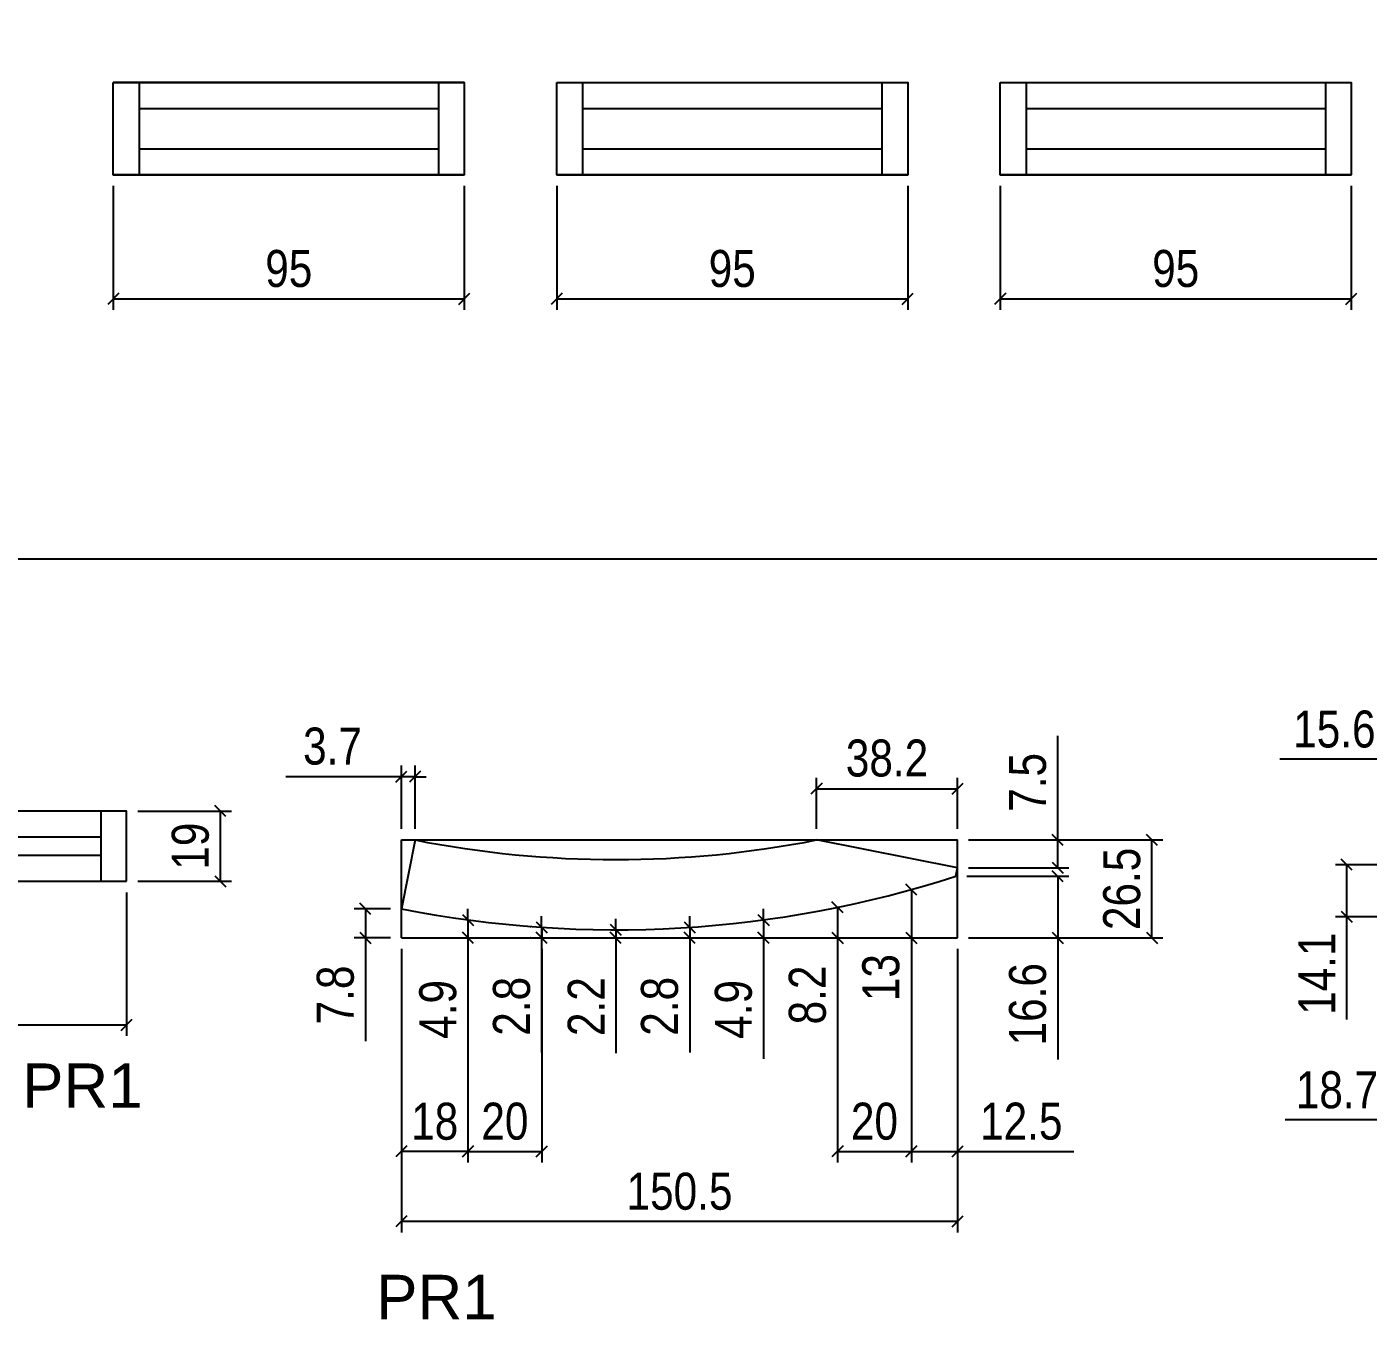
# Model space of a CAD drawing. Extents: x 2815 to 9069, y 548 to 5044.
# Drawn here: x 6270.2 to 6633.2, y 2153.6 to 2503.3 of the extents above; entities that cross this region are included whole.
import ezdxf

# ---------------------------------------------------------------- set-up
doc = ezdxf.new("R2010")
doc.units = 0
doc.layers.add('00-FELIPE', color=2, linetype='Continuous', plot=False)
for name, color, linetype in [('5', 5, 'Continuous'), ('Cotas', 1, 'Continuous'), ('Painéis', 200, 'Continuous'), ('SARR_2.2x7', 40, 'Continuous')]:
    doc.layers.add(name, color=color, linetype=linetype)
doc.layers.add('Escoras', color=2, linetype='Continuous', lineweight=25)
doc.layers.add('Romaneio', color=3, linetype='Continuous', lineweight=13)
doc.styles.add('COTA TECNICA-50', font='techl___.ttf', dxfattribs={"height": 10})
doc.styles.get("Standard").update_dxf_attribs({"font": 'arial.ttf'})
doc.dimstyles.new('COTA PAINEL-50', dxfattribs={"dimtxt": 10, "dimasz": 3, "dimexe": 3, "dimexo": 3, "dimgap": 3, "dimtad": 1, "dimdec": 1, "dimzin": 12, "dimdsep": 46, "dimtxsty": 'COTA TECNICA-50', "dimblk1": 'OBLIQUE', "dimblk2": 'OBLIQUE', "dimsah": 1, "dimcen": 0.9, "dimclrd": 4, "dimclre": 4, "dimclrt": 240, "dimadec": 1, "dimazin": 3, "dimtfac": 1, "dimtdec": 1, "dimtmove": 0, "dimatfit": 3, "dimfxl": 1, "dimtolj": 1, "dimtzin": 12, "dimarcsym": 0})

# ---------------------------------------------------------------- blocks, each defined once
blk = doc.blocks.new('_Oblique')
at = {"color": 0, "linetype": 'ByBlock', "lineweight": -2}
blk.add_line((-0.5, -0.5), (0.5, 0.5), dxfattribs=at)
blk = doc.blocks.new('*D341')
at = {"layer": 'Defpoints', "color": 0, "linetype": 'ByBlock', "transparency": 16777216}
for p in [(5635.43, 2496.46), (6338.63, 2164.87)]:
    blk.add_point(p, dxfattribs=at)
at = {"layer": 'Romaneio', "color": 4, "linetype": 'ByBlock', "lineweight": -2, "transparency": 16777216}
blk.add_line((5705.75, 2463.29), (5635.43, 2496.46), dxfattribs=at)
at = {"layer": 'Romaneio', "color": 4, "linetype": 'ByBlock', "lineweight": -2, "transparency": 16777216, "xscale": 3, "yscale": 3, "zscale": 3, "rotation": 154.754283765593}
blk.add_blockref('_Oblique', (5635.43, 2496.46), dxfattribs=at)
at = {"layer": 'Romaneio', "color": 240, "linetype": 'ByBlock', "transparency": 16777216, "insert": (5686.61, 2481.29), "char_height": 10, "attachment_point": 5, "rotation": 334.7543, "style": 'COTA TECNICA-50'}
blk.add_mtext('\\A1;R777.5', dxfattribs=at)
blk = doc.blocks.new('*D293')
at = {"layer": 'Cotas', "color": 4, "linetype": 'ByBlock', "lineweight": -2, "transparency": 16777216}
for p, q in [((6293.58, 2460.28), (6293.58, 2426.74)), ((6388.58, 2460.28), (6388.58, 2426.74)), ((6293.58, 2429.74), (6388.58, 2429.74))]:
    blk.add_line(p, q, dxfattribs=at)
at = {"layer": 'Defpoints', "color": 0, "linetype": 'ByBlock', "transparency": 16777216}
for p in [(6293.58, 2463.28), (6388.58, 2463.28), (6388.58, 2429.74)]:
    blk.add_point(p, dxfattribs=at)
at = {"layer": 'Cotas', "color": 4, "linetype": 'ByBlock', "lineweight": -2, "transparency": 16777216, "xscale": 3, "yscale": 3, "zscale": 3, "rotation": 180}
blk.add_blockref('_Oblique', (6293.58, 2429.74), dxfattribs=at)
at = {"layer": 'Cotas', "color": 4, "linetype": 'ByBlock', "lineweight": -2, "transparency": 16777216, "xscale": 3, "yscale": 3, "zscale": 3}
blk.add_blockref('_Oblique', (6388.58, 2429.74), dxfattribs=at)
at = {"layer": 'Cotas', "color": 240, "linetype": 'ByBlock', "transparency": 16777216, "insert": (6341.08, 2437.88), "char_height": 10, "attachment_point": 5, "style": 'COTA TECNICA-50'}
blk.add_mtext('\\A1;95', dxfattribs=at)
blk = doc.blocks.new('*D294')
at = {"layer": 'Cotas', "color": 4, "linetype": 'ByBlock', "lineweight": -2, "transparency": 16777216}
for p, q in [((6413.58, 2460.28), (6413.58, 2426.74)), ((6508.58, 2460.28), (6508.58, 2426.74)), ((6413.58, 2429.74), (6508.58, 2429.74))]:
    blk.add_line(p, q, dxfattribs=at)
at = {"layer": 'Defpoints', "color": 0, "linetype": 'ByBlock', "transparency": 16777216}
for p in [(6413.58, 2463.28), (6508.58, 2463.28), (6508.58, 2429.74)]:
    blk.add_point(p, dxfattribs=at)
at = {"layer": 'Cotas', "color": 4, "linetype": 'ByBlock', "lineweight": -2, "transparency": 16777216, "xscale": 3, "yscale": 3, "zscale": 3, "rotation": 180}
blk.add_blockref('_Oblique', (6413.58, 2429.74), dxfattribs=at)
at = {"layer": 'Cotas', "color": 4, "linetype": 'ByBlock', "lineweight": -2, "transparency": 16777216, "xscale": 3, "yscale": 3, "zscale": 3}
blk.add_blockref('_Oblique', (6508.58, 2429.74), dxfattribs=at)
at = {"layer": 'Cotas', "color": 240, "linetype": 'ByBlock', "transparency": 16777216, "insert": (6461.08, 2437.88), "char_height": 10, "attachment_point": 5, "style": 'COTA TECNICA-50'}
blk.add_mtext('\\A1;95', dxfattribs=at)
blk = doc.blocks.new('*D295')
at = {"layer": 'Cotas', "color": 4, "linetype": 'ByBlock', "lineweight": -2, "transparency": 16777216}
for p, q in [((6533.58, 2460.28), (6533.58, 2426.74)), ((6628.58, 2460.28), (6628.58, 2426.74)), ((6533.58, 2429.74), (6628.58, 2429.74))]:
    blk.add_line(p, q, dxfattribs=at)
at = {"layer": 'Defpoints', "color": 0, "linetype": 'ByBlock', "transparency": 16777216}
for p in [(6533.58, 2463.28), (6628.58, 2463.28), (6628.58, 2429.74)]:
    blk.add_point(p, dxfattribs=at)
at = {"layer": 'Cotas', "color": 4, "linetype": 'ByBlock', "lineweight": -2, "transparency": 16777216, "xscale": 3, "yscale": 3, "zscale": 3, "rotation": 180}
blk.add_blockref('_Oblique', (6533.58, 2429.74), dxfattribs=at)
at = {"layer": 'Cotas', "color": 4, "linetype": 'ByBlock', "lineweight": -2, "transparency": 16777216, "xscale": 3, "yscale": 3, "zscale": 3}
blk.add_blockref('_Oblique', (6628.58, 2429.74), dxfattribs=at)
at = {"layer": 'Cotas', "color": 240, "linetype": 'ByBlock', "transparency": 16777216, "insert": (6581.08, 2437.88), "char_height": 10, "attachment_point": 5, "style": 'COTA TECNICA-50'}
blk.add_mtext('\\A1;95', dxfattribs=at)
blk = doc.blocks.new('*D448')
at = {"layer": 'Defpoints', "color": 0, "linetype": 'ByBlock', "transparency": 16777216}
for p in [(6097.2, 2272.13), (6297.2, 2272.13), (6297.2, 2233.29)]:
    blk.add_point(p, dxfattribs=at)
at = {"layer": 'Romaneio', "color": 4, "linetype": 'ByBlock', "lineweight": -2, "transparency": 16777216}
for p, q in [((6097.2, 2269.13), (6097.2, 2230.29)), ((6297.2, 2269.13), (6297.2, 2230.29)), ((6097.2, 2233.29), (6297.2, 2233.29))]:
    blk.add_line(p, q, dxfattribs=at)
at = {"layer": 'Romaneio', "color": 4, "linetype": 'ByBlock', "lineweight": -2, "transparency": 16777216, "xscale": 3, "yscale": 3, "zscale": 3, "rotation": 180}
blk.add_blockref('_Oblique', (6097.2, 2233.29), dxfattribs=at)
at = {"layer": 'Romaneio', "color": 4, "linetype": 'ByBlock', "lineweight": -2, "transparency": 16777216, "xscale": 3, "yscale": 3, "zscale": 3}
blk.add_blockref('_Oblique', (6297.2, 2233.29), dxfattribs=at)
at = {"layer": 'Romaneio', "color": 240, "linetype": 'ByBlock', "transparency": 16777216, "insert": (6197.2, 2241.39), "char_height": 10, "attachment_point": 5, "style": 'COTA TECNICA-50'}
blk.add_mtext('\\A1;200', dxfattribs=at)
blk = doc.blocks.new('*D449')
at = {"layer": 'Defpoints', "color": 0, "linetype": 'ByBlock', "transparency": 16777216}
for p in [(6297.2, 2291.13), (6322.57, 2291.13), (6297.2, 2272.13)]:
    blk.add_point(p, dxfattribs=at)
at = {"layer": 'Romaneio', "color": 4, "linetype": 'ByBlock', "lineweight": -2, "transparency": 16777216}
for p, q in [((6300.2, 2291.13), (6325.57, 2291.13)), ((6322.57, 2272.13), (6322.57, 2291.13)), ((6300.2, 2272.13), (6325.57, 2272.13))]:
    blk.add_line(p, q, dxfattribs=at)
at = {"layer": 'Romaneio', "color": 4, "linetype": 'ByBlock', "lineweight": -2, "transparency": 16777216, "xscale": 3, "yscale": 3, "zscale": 3}
for p, rotation in [((6322.57, 2291.13), 90), ((6322.57, 2272.13), 270)]:
    blk.add_blockref('_Oblique', p, dxfattribs=dict(at, rotation=rotation))
at = {"layer": 'Romaneio', "color": 240, "linetype": 'ByBlock', "transparency": 16777216, "insert": (6314.48, 2281.63), "char_height": 10, "attachment_point": 5, "rotation": 90, "style": 'COTA TECNICA-50'}
blk.add_mtext('\\A1;19', dxfattribs=at)
blk = doc.blocks.new('*D454')
at = {"layer": '00-FELIPE', "color": 4, "linetype": 'ByBlock', "lineweight": -2, "transparency": 16777216}
for p, q in [((6371.56, 2253.82), (6371.56, 2177.08)), ((6522.05, 2253.82), (6522.05, 2177.08)), ((6522.05, 2180.08), (6371.56, 2180.08))]:
    blk.add_line(p, q, dxfattribs=at)
at = {"layer": 'Defpoints', "color": 0, "linetype": 'ByBlock', "transparency": 16777216}
for p in [(6371.56, 2256.82), (6522.05, 2256.82), (6371.56, 2180.08)]:
    blk.add_point(p, dxfattribs=at)
at = {"layer": '00-FELIPE', "color": 4, "linetype": 'ByBlock', "lineweight": -2, "transparency": 16777216, "xscale": 3, "yscale": 3, "zscale": 3, "rotation": 180}
blk.add_blockref('_Oblique', (6371.56, 2180.08), dxfattribs=at)
at = {"layer": '00-FELIPE', "color": 4, "linetype": 'ByBlock', "lineweight": -2, "transparency": 16777216, "xscale": 3, "yscale": 3, "zscale": 3}
blk.add_blockref('_Oblique', (6522.05, 2180.08), dxfattribs=at)
at = {"layer": '00-FELIPE', "color": 240, "linetype": 'ByBlock', "transparency": 16777216, "insert": (6446.81, 2188.19), "char_height": 10, "attachment_point": 5, "style": 'COTA TECNICA-50'}
blk.add_mtext('\\A1;150.5', dxfattribs=at)
blk = doc.blocks.new('*D455')
at = {"layer": 'Defpoints', "color": 0, "linetype": 'ByBlock', "transparency": 16777216}
for p in [(6522.05, 2283.3), (6574.64, 2283.3), (6522.05, 2256.82)]:
    blk.add_point(p, dxfattribs=at)
at = {"layer": 'Painéis', "color": 4, "linetype": 'ByBlock', "lineweight": -2, "transparency": 16777216}
for p, q in [((6525.05, 2283.3), (6577.64, 2283.3)), ((6574.64, 2256.82), (6574.64, 2283.3)), ((6525.05, 2256.82), (6577.64, 2256.82))]:
    blk.add_line(p, q, dxfattribs=at)
at = {"layer": 'Painéis', "color": 4, "linetype": 'ByBlock', "lineweight": -2, "transparency": 16777216, "xscale": 3, "yscale": 3, "zscale": 3}
for p, rotation in [((6574.64, 2283.3), 90), ((6574.64, 2256.82), 270)]:
    blk.add_blockref('_Oblique', p, dxfattribs=dict(at, rotation=rotation))
at = {"layer": 'Painéis', "color": 240, "linetype": 'ByBlock', "transparency": 16777216, "insert": (6566.53, 2270.06), "char_height": 10, "attachment_point": 5, "rotation": 90, "style": 'COTA TECNICA-50'}
blk.add_mtext('\\A1;26.5', dxfattribs=at)
blk = doc.blocks.new('*D313')
at = {"layer": 'Defpoints', "color": 0, "linetype": 'ByBlock', "transparency": 16777216}
for p in [(6641.74, 2276.59), (6627.33, 2262.54), (6641.74, 2262.54)]:
    blk.add_point(p, dxfattribs=at)
at = {"layer": 'Painéis', "color": 4, "linetype": 'ByBlock', "lineweight": -2, "transparency": 16777216}
for p, q in [((6638.74, 2276.59), (6624.33, 2276.59)), ((6627.33, 2276.59), (6627.33, 2262.54)), ((6638.74, 2262.54), (6624.33, 2262.54)), ((6627.33, 2262.54), (6627.33, 2234.72))]:
    blk.add_line(p, q, dxfattribs=at)
at = {"layer": 'Painéis', "color": 4, "linetype": 'ByBlock', "lineweight": -2, "transparency": 16777216, "xscale": 3, "yscale": 3, "zscale": 3}
for p, rotation in [((6627.33, 2276.59), 90), ((6627.33, 2262.54), 270)]:
    blk.add_blockref('_Oblique', p, dxfattribs=dict(at, rotation=rotation))
at = {"layer": 'Painéis', "color": 240, "linetype": 'ByBlock', "transparency": 16777216, "insert": (6619.26, 2247.13), "char_height": 10, "attachment_point": 5, "rotation": 90, "style": 'COTA TECNICA-50'}
blk.add_mtext('\\A1;14.1', dxfattribs=at)
blk = doc.blocks.new('*D315')
at = {"layer": 'Defpoints', "color": 0, "linetype": 'ByBlock', "transparency": 16777216}
for p in [(6641.74, 2305.15), (6641.74, 2292.02), (6657.36, 2292.02)]:
    blk.add_point(p, dxfattribs=at)
at = {"layer": 'Painéis', "color": 4, "linetype": 'ByBlock', "lineweight": -2, "transparency": 16777216}
for p, q in [((6641.74, 2305.15), (6609.3, 2305.15)), ((6641.74, 2295.02), (6641.74, 2308.15)), ((6657.36, 2305.15), (6641.74, 2305.15)), ((6657.36, 2295.02), (6657.36, 2308.15))]:
    blk.add_line(p, q, dxfattribs=at)
at = {"layer": 'Painéis', "color": 4, "linetype": 'ByBlock', "lineweight": -2, "transparency": 16777216, "xscale": 3, "yscale": 3, "zscale": 3, "rotation": 180}
blk.add_blockref('_Oblique', (6641.74, 2305.15), dxfattribs=at)
at = {"layer": 'Painéis', "color": 4, "linetype": 'ByBlock', "lineweight": -2, "transparency": 16777216, "xscale": 3, "yscale": 3, "zscale": 3}
blk.add_blockref('_Oblique', (6657.36, 2305.15), dxfattribs=at)
at = {"layer": 'Painéis', "color": 240, "linetype": 'ByBlock', "transparency": 16777216, "insert": (6624.02, 2313.26), "char_height": 10, "attachment_point": 5, "style": 'COTA TECNICA-50'}
blk.add_mtext('\\A1;15.6', dxfattribs=at)
blk = doc.blocks.new('*D317')
at = {"layer": 'Defpoints', "color": 0, "linetype": 'ByBlock', "transparency": 16777216}
for p in [(6641.74, 2262.54), (6660.42, 2262.54), (6641.74, 2207.55)]:
    blk.add_point(p, dxfattribs=at)
at = {"layer": 'Painéis', "color": 4, "linetype": 'ByBlock', "lineweight": -2, "transparency": 16777216}
for p, q in [((6641.74, 2259.54), (6641.74, 2204.55)), ((6660.42, 2259.54), (6660.42, 2204.55)), ((6641.74, 2207.55), (6610.71, 2207.55)), ((6660.42, 2207.55), (6641.74, 2207.55))]:
    blk.add_line(p, q, dxfattribs=at)
at = {"layer": 'Painéis', "color": 4, "linetype": 'ByBlock', "lineweight": -2, "transparency": 16777216, "xscale": 3, "yscale": 3, "zscale": 3, "rotation": 180}
blk.add_blockref('_Oblique', (6641.74, 2207.55), dxfattribs=at)
at = {"layer": 'Painéis', "color": 4, "linetype": 'ByBlock', "lineweight": -2, "transparency": 16777216, "xscale": 3, "yscale": 3, "zscale": 3}
blk.add_blockref('_Oblique', (6660.42, 2207.55), dxfattribs=at)
at = {"layer": 'Painéis', "color": 240, "linetype": 'ByBlock', "transparency": 16777216, "insert": (6624.72, 2215.64), "char_height": 10, "attachment_point": 5, "style": 'COTA TECNICA-50'}
blk.add_mtext('\\A1;18.7', dxfattribs=at)
blk = doc.blocks.new('*D331')
at = {"layer": 'Defpoints', "color": 0, "linetype": 'ByBlock', "transparency": 16777216}
for p in [(6371.56, 2264.66), (6361.81, 2256.82), (6371.56, 2256.82)]:
    blk.add_point(p, dxfattribs=at)
at = {"layer": 'Painéis', "color": 4, "linetype": 'ByBlock', "lineweight": -2, "transparency": 16777216}
for p, q in [((6368.56, 2264.66), (6358.81, 2264.66)), ((6361.81, 2264.66), (6361.81, 2256.82)), ((6368.56, 2256.82), (6358.81, 2256.82)), ((6361.81, 2256.82), (6361.81, 2228.89))]:
    blk.add_line(p, q, dxfattribs=at)
at = {"layer": 'Painéis', "color": 4, "linetype": 'ByBlock', "lineweight": -2, "transparency": 16777216, "xscale": 3, "yscale": 3, "zscale": 3}
for p, rotation in [((6361.81, 2264.66), 90), ((6361.81, 2256.82), 270)]:
    blk.add_blockref('_Oblique', p, dxfattribs=dict(at, rotation=rotation))
at = {"layer": 'Painéis', "color": 240, "linetype": 'ByBlock', "transparency": 16777216, "insert": (6353.72, 2241.36), "char_height": 10, "attachment_point": 5, "rotation": 90, "style": 'COTA TECNICA-50'}
blk.add_mtext('\\A1;7.8', dxfattribs=at)
blk = doc.blocks.new('*D106')
at = {"layer": 'Defpoints', "color": 0, "linetype": 'ByBlock', "transparency": 16777216}
for p in [(6521.6, 2273.47), (6522.05, 2256.82), (6549.15, 2256.82)]:
    blk.add_point(p, dxfattribs=at)
at = {"layer": 'Painéis', "color": 4, "linetype": 'ByBlock', "lineweight": -2, "transparency": 16777216}
for p, q in [((6524.6, 2273.47), (6552.15, 2273.47)), ((6549.15, 2273.47), (6549.15, 2256.82)), ((6525.05, 2256.82), (6552.15, 2256.82)), ((6549.15, 2256.82), (6549.15, 2223.87))]:
    blk.add_line(p, q, dxfattribs=at)
at = {"layer": 'Painéis', "color": 4, "linetype": 'ByBlock', "lineweight": -2, "transparency": 16777216, "xscale": 3, "yscale": 3, "zscale": 3}
for p, rotation in [((6549.15, 2273.47), 90), ((6549.15, 2256.82), 270)]:
    blk.add_blockref('_Oblique', p, dxfattribs=dict(at, rotation=rotation))
at = {"layer": 'Painéis', "color": 240, "linetype": 'ByBlock', "transparency": 16777216, "insert": (6541.05, 2238.85), "char_height": 10, "attachment_point": 5, "rotation": 90, "style": 'COTA TECNICA-50'}
blk.add_mtext('\\A1;16.6', dxfattribs=at)
blk = doc.blocks.new('*D332')
at = {"layer": 'Defpoints', "color": 0, "linetype": 'ByBlock', "transparency": 16777216}
for p in [(6371.56, 2300.43), (6371.56, 2283.3), (6375.24, 2283.3)]:
    blk.add_point(p, dxfattribs=at)
at = {"layer": 'Painéis', "color": 4, "linetype": 'ByBlock', "lineweight": -2, "transparency": 16777216}
for p, q in [((6371.56, 2286.3), (6371.56, 2303.43)), ((6375.24, 2286.3), (6375.24, 2303.43)), ((6371.56, 2300.43), (6340.27, 2300.43)), ((6375.24, 2300.43), (6371.56, 2300.43)), ((6375.24, 2300.43), (6378.24, 2300.43))]:
    blk.add_line(p, q, dxfattribs=at)
at = {"layer": 'Painéis', "color": 4, "linetype": 'ByBlock', "lineweight": -2, "transparency": 16777216, "xscale": 3, "yscale": 3, "zscale": 3}
blk.add_blockref('_Oblique', (6371.56, 2300.43), dxfattribs=at)
at = {"layer": 'Painéis', "color": 4, "linetype": 'ByBlock', "lineweight": -2, "transparency": 16777216, "xscale": 3, "yscale": 3, "zscale": 3, "rotation": 180}
blk.add_blockref('_Oblique', (6375.24, 2300.43), dxfattribs=at)
at = {"layer": 'Painéis', "color": 240, "linetype": 'ByBlock', "transparency": 16777216, "insert": (6352.91, 2308.65), "char_height": 10, "attachment_point": 5, "style": 'COTA TECNICA-50'}
blk.add_mtext('\\A1;3.7', dxfattribs=at)
blk = doc.blocks.new('*D333')
at = {"layer": 'Defpoints', "color": 0, "linetype": 'ByBlock', "transparency": 16777216}
for p in [(6522.05, 2297.16), (6483.87, 2283.3), (6522.05, 2283.3)]:
    blk.add_point(p, dxfattribs=at)
at = {"layer": 'Painéis', "color": 4, "linetype": 'ByBlock', "lineweight": -2, "transparency": 16777216}
for p, q in [((6483.87, 2286.3), (6483.87, 2300.16)), ((6522.05, 2286.3), (6522.05, 2300.16)), ((6483.87, 2297.16), (6522.05, 2297.16))]:
    blk.add_line(p, q, dxfattribs=at)
at = {"layer": 'Painéis', "color": 4, "linetype": 'ByBlock', "lineweight": -2, "transparency": 16777216, "xscale": 3, "yscale": 3, "zscale": 3, "rotation": 180}
blk.add_blockref('_Oblique', (6483.87, 2297.16), dxfattribs=at)
at = {"layer": 'Painéis', "color": 4, "linetype": 'ByBlock', "lineweight": -2, "transparency": 16777216, "xscale": 3, "yscale": 3, "zscale": 3}
blk.add_blockref('_Oblique', (6522.05, 2297.16), dxfattribs=at)
at = {"layer": 'Painéis', "color": 240, "linetype": 'ByBlock', "transparency": 16777216, "insert": (6502.96, 2305.41), "char_height": 10, "attachment_point": 5, "style": 'COTA TECNICA-50'}
blk.add_mtext('\\A1;38.2', dxfattribs=at)
blk = doc.blocks.new('*D334')
at = {"layer": 'Defpoints', "color": 0, "linetype": 'ByBlock', "transparency": 16777216}
for p in [(6522.05, 2283.3), (6549.15, 2283.3), (6522.05, 2275.78)]:
    blk.add_point(p, dxfattribs=at)
at = {"layer": 'Painéis', "color": 4, "linetype": 'ByBlock', "lineweight": -2, "transparency": 16777216}
for p, q in [((6549.15, 2283.3), (6549.15, 2311.45)), ((6525.05, 2283.3), (6552.15, 2283.3)), ((6549.15, 2275.78), (6549.15, 2283.3)), ((6525.05, 2275.78), (6552.15, 2275.78))]:
    blk.add_line(p, q, dxfattribs=at)
at = {"layer": 'Painéis', "color": 4, "linetype": 'ByBlock', "lineweight": -2, "transparency": 16777216, "xscale": 3, "yscale": 3, "zscale": 3}
for p, rotation in [((6549.15, 2283.3), 90), ((6549.15, 2275.78), 270)]:
    blk.add_blockref('_Oblique', p, dxfattribs=dict(at, rotation=rotation))
at = {"layer": 'Painéis', "color": 240, "linetype": 'ByBlock', "transparency": 16777216, "insert": (6541.04, 2298.87), "char_height": 10, "attachment_point": 5, "rotation": 90, "style": 'COTA TECNICA-50'}
blk.add_mtext('\\A1;7.5', dxfattribs=at)
blk = doc.blocks.new('*D335')
at = {"layer": 'Defpoints', "color": 0, "linetype": 'ByBlock', "transparency": 16777216}
for p in [(6371.56, 2256.82), (6389.56, 2256.82), (6371.56, 2199.04)]:
    blk.add_point(p, dxfattribs=at)
at = {"layer": 'Painéis', "color": 4, "linetype": 'ByBlock', "lineweight": -2, "transparency": 16777216}
for p, q in [((6371.56, 2253.82), (6371.56, 2196.04)), ((6389.56, 2253.82), (6389.56, 2196.04)), ((6389.56, 2199.04), (6371.56, 2199.04))]:
    blk.add_line(p, q, dxfattribs=at)
at = {"layer": 'Painéis', "color": 4, "linetype": 'ByBlock', "lineweight": -2, "transparency": 16777216, "xscale": 3, "yscale": 3, "zscale": 3, "rotation": 180}
blk.add_blockref('_Oblique', (6371.56, 2199.04), dxfattribs=at)
at = {"layer": 'Painéis', "color": 4, "linetype": 'ByBlock', "lineweight": -2, "transparency": 16777216, "xscale": 3, "yscale": 3, "zscale": 3}
blk.add_blockref('_Oblique', (6389.56, 2199.04), dxfattribs=at)
at = {"layer": 'Painéis', "color": 240, "linetype": 'ByBlock', "transparency": 16777216, "insert": (6380.56, 2207.13), "char_height": 10, "attachment_point": 5, "style": 'COTA TECNICA-50'}
blk.add_mtext('\\A1;18', dxfattribs=at)
blk = doc.blocks.new('*D336')
at = {"layer": 'Defpoints', "color": 0, "linetype": 'ByBlock', "transparency": 16777216}
for p in [(6389.56, 2256.82), (6409.56, 2256.82), (6409.56, 2199.04)]:
    blk.add_point(p, dxfattribs=at)
at = {"layer": 'Painéis', "color": 4, "linetype": 'ByBlock', "lineweight": -2, "transparency": 16777216}
for p, q in [((6389.56, 2253.82), (6389.56, 2196.04)), ((6409.56, 2253.82), (6409.56, 2196.04)), ((6389.56, 2199.04), (6409.56, 2199.04))]:
    blk.add_line(p, q, dxfattribs=at)
at = {"layer": 'Painéis', "color": 4, "linetype": 'ByBlock', "lineweight": -2, "transparency": 16777216, "xscale": 3, "yscale": 3, "zscale": 3, "rotation": 180}
blk.add_blockref('_Oblique', (6389.56, 2199.04), dxfattribs=at)
at = {"layer": 'Painéis', "color": 4, "linetype": 'ByBlock', "lineweight": -2, "transparency": 16777216, "xscale": 3, "yscale": 3, "zscale": 3}
blk.add_blockref('_Oblique', (6409.56, 2199.04), dxfattribs=at)
at = {"layer": 'Painéis', "color": 240, "linetype": 'ByBlock', "transparency": 16777216, "insert": (6399.56, 2207.14), "char_height": 10, "attachment_point": 5, "style": 'COTA TECNICA-50'}
blk.add_mtext('\\A1;20', dxfattribs=at)
blk = doc.blocks.new('*D259')
at = {"layer": 'Defpoints', "color": 0, "linetype": 'ByBlock', "transparency": 16777216}
for p in [(6509.56, 2256.82), (6522.05, 2256.82), (6522.05, 2199.04)]:
    blk.add_point(p, dxfattribs=at)
at = {"layer": 'Painéis', "color": 4, "linetype": 'ByBlock', "lineweight": -2, "transparency": 16777216}
for p, q in [((6509.56, 2253.82), (6509.56, 2196.04)), ((6522.05, 2253.82), (6522.05, 2196.04)), ((6509.56, 2199.04), (6522.05, 2199.04)), ((6522.05, 2199.04), (6553.54, 2199.04))]:
    blk.add_line(p, q, dxfattribs=at)
at = {"layer": 'Painéis', "color": 4, "linetype": 'ByBlock', "lineweight": -2, "transparency": 16777216, "xscale": 3, "yscale": 3, "zscale": 3, "rotation": 180}
blk.add_blockref('_Oblique', (6509.56, 2199.04), dxfattribs=at)
at = {"layer": 'Painéis', "color": 4, "linetype": 'ByBlock', "lineweight": -2, "transparency": 16777216, "xscale": 3, "yscale": 3, "zscale": 3}
blk.add_blockref('_Oblique', (6522.05, 2199.04), dxfattribs=at)
at = {"layer": 'Painéis', "color": 240, "linetype": 'ByBlock', "transparency": 16777216, "insert": (6539.29, 2207.15), "char_height": 10, "attachment_point": 5, "style": 'COTA TECNICA-50'}
blk.add_mtext('\\A1;12.5', dxfattribs=at)
blk = doc.blocks.new('*D260')
at = {"layer": 'Defpoints', "color": 0, "linetype": 'ByBlock', "transparency": 16777216}
for p in [(6489.56, 2256.82), (6509.56, 2256.82), (6509.56, 2199.04)]:
    blk.add_point(p, dxfattribs=at)
at = {"layer": 'Painéis', "color": 4, "linetype": 'ByBlock', "lineweight": -2, "transparency": 16777216}
for p, q in [((6489.56, 2253.82), (6489.56, 2196.04)), ((6509.56, 2253.82), (6509.56, 2196.04)), ((6489.56, 2199.04), (6509.56, 2199.04))]:
    blk.add_line(p, q, dxfattribs=at)
at = {"layer": 'Painéis', "color": 4, "linetype": 'ByBlock', "lineweight": -2, "transparency": 16777216, "xscale": 3, "yscale": 3, "zscale": 3, "rotation": 180}
blk.add_blockref('_Oblique', (6489.56, 2199.04), dxfattribs=at)
at = {"layer": 'Painéis', "color": 4, "linetype": 'ByBlock', "lineweight": -2, "transparency": 16777216, "xscale": 3, "yscale": 3, "zscale": 3}
blk.add_blockref('_Oblique', (6509.56, 2199.04), dxfattribs=at)
at = {"layer": 'Painéis', "color": 240, "linetype": 'ByBlock', "transparency": 16777216, "insert": (6499.56, 2207.14), "char_height": 10, "attachment_point": 5, "style": 'COTA TECNICA-50'}
blk.add_mtext('\\A1;20', dxfattribs=at)
blk = doc.blocks.new('*D261')
at = {"layer": 'Defpoints', "color": 0, "linetype": 'ByBlock', "transparency": 16777216}
for p in [(6389.56, 2261.68), (6389.56, 2256.82), (6389.56, 2256.82)]:
    blk.add_point(p, dxfattribs=at)
at = {"layer": 'Painéis', "color": 4, "linetype": 'ByBlock', "lineweight": -2, "transparency": 16777216}
for p, q in [((6389.56, 2261.68), (6389.56, 2264.68)), ((6389.56, 2261.68), (6389.56, 2256.82)), ((6392.56, 2261.68), (6392.56, 2261.68)), ((6389.56, 2256.82), (6389.56, 2224.08)), ((6392.56, 2256.82), (6392.56, 2256.82))]:
    blk.add_line(p, q, dxfattribs=at)
at = {"layer": 'Painéis', "color": 4, "linetype": 'ByBlock', "lineweight": -2, "transparency": 16777216, "xscale": 3, "yscale": 3, "zscale": 3}
for p, rotation in [((6389.56, 2261.68), 270), ((6389.56, 2256.82), 90)]:
    blk.add_blockref('_Oblique', p, dxfattribs=dict(at, rotation=rotation))
at = {"layer": 'Painéis', "color": 240, "linetype": 'ByBlock', "transparency": 16777216, "insert": (6381.45, 2237.45), "char_height": 10, "attachment_point": 5, "rotation": 90, "style": 'COTA TECNICA-50'}
blk.add_mtext('\\A1;4.9', dxfattribs=at)
blk = doc.blocks.new('*D262')
at = {"layer": 'Defpoints', "color": 0, "linetype": 'ByBlock', "transparency": 16777216}
for p in [(6409.56, 2259.67), (6409.5, 2256.82), (6409.56, 2256.82)]:
    blk.add_point(p, dxfattribs=at)
at = {"layer": 'Painéis', "color": 4, "linetype": 'ByBlock', "lineweight": -2, "transparency": 16777216}
for p, q in [((6409.5, 2259.67), (6409.5, 2262.67)), ((6406.56, 2259.67), (6406.5, 2259.67)), ((6409.5, 2259.67), (6409.5, 2256.82)), ((6406.56, 2256.82), (6406.5, 2256.82)), ((6409.5, 2256.82), (6409.5, 2225.76))]:
    blk.add_line(p, q, dxfattribs=at)
at = {"layer": 'Painéis', "color": 4, "linetype": 'ByBlock', "lineweight": -2, "transparency": 16777216, "xscale": 3, "yscale": 3, "zscale": 3}
for p, rotation in [((6409.5, 2259.67), 270), ((6409.5, 2256.82), 90)]:
    blk.add_blockref('_Oblique', p, dxfattribs=dict(at, rotation=rotation))
at = {"layer": 'Painéis', "color": 240, "linetype": 'ByBlock', "transparency": 16777216, "insert": (6401.41, 2238.29), "char_height": 10, "attachment_point": 5, "rotation": 90, "style": 'COTA TECNICA-50'}
blk.add_mtext('\\A1;2.8', dxfattribs=at)
blk = doc.blocks.new('*D263')
at = {"layer": 'Defpoints', "color": 0, "linetype": 'ByBlock', "transparency": 16777216}
for p in [(6429.56, 2259), (6429.56, 2256.82), (6429.56, 2256.82)]:
    blk.add_point(p, dxfattribs=at)
at = {"layer": 'Painéis', "color": 4, "linetype": 'ByBlock', "lineweight": -2, "transparency": 16777216}
for p, q in [((6429.56, 2259), (6429.56, 2262)), ((6429.56, 2259), (6429.56, 2256.82)), ((6432.56, 2259), (6432.56, 2259)), ((6429.56, 2256.82), (6429.56, 2225.6)), ((6432.56, 2256.82), (6432.56, 2256.82))]:
    blk.add_line(p, q, dxfattribs=at)
at = {"layer": 'Painéis', "color": 4, "linetype": 'ByBlock', "lineweight": -2, "transparency": 16777216, "xscale": 3, "yscale": 3, "zscale": 3}
for p, rotation in [((6429.56, 2259), 270), ((6429.56, 2256.82), 90)]:
    blk.add_blockref('_Oblique', p, dxfattribs=dict(at, rotation=rotation))
at = {"layer": 'Painéis', "color": 240, "linetype": 'ByBlock', "transparency": 16777216, "insert": (6421.56, 2238.21), "char_height": 10, "attachment_point": 5, "rotation": 90, "style": 'COTA TECNICA-50'}
blk.add_mtext('\\A1;2.2', dxfattribs=at)
blk = doc.blocks.new('*D264')
at = {"layer": 'Defpoints', "color": 0, "linetype": 'ByBlock', "transparency": 16777216}
for p in [(6449.56, 2259.67), (6449.56, 2256.82), (6449.56, 2256.82)]:
    blk.add_point(p, dxfattribs=at)
at = {"layer": 'Painéis', "color": 4, "linetype": 'ByBlock', "lineweight": -2, "transparency": 16777216}
for p, q in [((6449.56, 2259.67), (6449.56, 2262.67)), ((6449.56, 2259.67), (6449.56, 2256.82)), ((6452.56, 2259.67), (6452.56, 2259.67)), ((6449.56, 2256.82), (6449.56, 2225.76)), ((6452.56, 2256.82), (6452.56, 2256.82))]:
    blk.add_line(p, q, dxfattribs=at)
at = {"layer": 'Painéis', "color": 4, "linetype": 'ByBlock', "lineweight": -2, "transparency": 16777216, "xscale": 3, "yscale": 3, "zscale": 3}
for p, rotation in [((6449.56, 2259.67), 270), ((6449.56, 2256.82), 90)]:
    blk.add_blockref('_Oblique', p, dxfattribs=dict(at, rotation=rotation))
at = {"layer": 'Painéis', "color": 240, "linetype": 'ByBlock', "transparency": 16777216, "insert": (6441.46, 2238.29), "char_height": 10, "attachment_point": 5, "rotation": 90, "style": 'COTA TECNICA-50'}
blk.add_mtext('\\A1;2.8', dxfattribs=at)
blk = doc.blocks.new('*D265')
at = {"layer": 'Defpoints', "color": 0, "linetype": 'ByBlock', "transparency": 16777216}
for p in [(6469.56, 2261.68), (6469.54, 2256.82), (6469.56, 2256.82)]:
    blk.add_point(p, dxfattribs=at)
at = {"layer": 'Painéis', "color": 4, "linetype": 'ByBlock', "lineweight": -2, "transparency": 16777216}
for p, q in [((6466.56, 2261.68), (6466.54, 2261.68)), ((6469.54, 2261.68), (6469.54, 2264.68)), ((6469.54, 2261.68), (6469.54, 2256.82)), ((6466.56, 2256.82), (6466.54, 2256.82)), ((6469.54, 2256.82), (6469.54, 2224.08))]:
    blk.add_line(p, q, dxfattribs=at)
at = {"layer": 'Painéis', "color": 4, "linetype": 'ByBlock', "lineweight": -2, "transparency": 16777216, "xscale": 3, "yscale": 3, "zscale": 3}
for p, rotation in [((6469.54, 2261.68), 270), ((6469.54, 2256.82), 90)]:
    blk.add_blockref('_Oblique', p, dxfattribs=dict(at, rotation=rotation))
at = {"layer": 'Painéis', "color": 240, "linetype": 'ByBlock', "transparency": 16777216, "insert": (6461.44, 2237.45), "char_height": 10, "attachment_point": 5, "rotation": 90, "style": 'COTA TECNICA-50'}
blk.add_mtext('\\A1;4.9', dxfattribs=at)
blk = doc.blocks.new('*D266')
at = {"layer": 'Defpoints', "color": 0, "linetype": 'ByBlock', "transparency": 16777216}
for p in [(6489.56, 2265.06), (6489.56, 2256.82), (6489.56, 2256.82)]:
    blk.add_point(p, dxfattribs=at)
at = {"layer": 'Painéis', "color": 4, "linetype": 'ByBlock', "lineweight": -2, "transparency": 16777216}
for p, q in [((6489.56, 2265.06), (6489.56, 2256.82)), ((6492.56, 2265.06), (6492.56, 2265.06)), ((6489.56, 2256.82), (6489.56, 2228.87)), ((6492.56, 2256.82), (6492.56, 2256.82))]:
    blk.add_line(p, q, dxfattribs=at)
at = {"layer": 'Painéis', "color": 4, "linetype": 'ByBlock', "lineweight": -2, "transparency": 16777216, "xscale": 3, "yscale": 3, "zscale": 3}
for p, rotation in [((6489.56, 2265.06), 90), ((6489.56, 2256.82), 270)]:
    blk.add_blockref('_Oblique', p, dxfattribs=dict(at, rotation=rotation))
at = {"layer": 'Painéis', "color": 240, "linetype": 'ByBlock', "transparency": 16777216, "insert": (6481.46, 2241.35), "char_height": 10, "attachment_point": 5, "rotation": 90, "style": 'COTA TECNICA-50'}
blk.add_mtext('\\A1;8.2', dxfattribs=at)
blk = doc.blocks.new('*D267')
at = {"layer": 'Defpoints', "color": 0, "linetype": 'ByBlock', "transparency": 16777216}
for p in [(6509.56, 2269.86), (6509.56, 2256.82), (6509.56, 2256.82)]:
    blk.add_point(p, dxfattribs=at)
at = {"layer": 'Painéis', "color": 4, "linetype": 'ByBlock', "lineweight": -2, "transparency": 16777216}
for p, q in [((6509.56, 2269.86), (6509.56, 2256.82)), ((6512.56, 2269.86), (6512.56, 2269.86)), ((6509.56, 2256.82), (6509.56, 2238.3)), ((6512.56, 2256.82), (6512.56, 2256.82))]:
    blk.add_line(p, q, dxfattribs=at)
at = {"layer": 'Painéis', "color": 4, "linetype": 'ByBlock', "lineweight": -2, "transparency": 16777216, "xscale": 3, "yscale": 3, "zscale": 3}
for p, rotation in [((6509.56, 2269.86), 90), ((6509.56, 2256.82), 270)]:
    blk.add_blockref('_Oblique', p, dxfattribs=dict(at, rotation=rotation))
at = {"layer": 'Painéis', "color": 240, "linetype": 'ByBlock', "transparency": 16777216, "insert": (6501.34, 2246.06), "char_height": 10, "attachment_point": 5, "rotation": 90, "style": 'COTA TECNICA-50'}
blk.add_mtext('\\A1;13', dxfattribs=at)
blk = doc.blocks.new('*D413')
at = {"layer": 'Defpoints', "color": 0, "linetype": 'ByBlock', "transparency": 16777216}
for p in [(5705.69, 2668.82), (6334.17, 2211.13)]:
    blk.add_point(p, dxfattribs=at)
at = {"layer": 'Escoras', "color": 4, "linetype": 'ByBlock', "lineweight": -2, "transparency": 16777216}
blk.add_line((5777.67, 2616.4), (5705.69, 2668.82), dxfattribs=at)
at = {"layer": 'Escoras', "color": 4, "linetype": 'ByBlock', "lineweight": -2, "transparency": 16777216, "xscale": 3, "yscale": 3, "zscale": 3, "rotation": 143.9361923024451}
blk.add_blockref('_Oblique', (5705.69, 2668.82), dxfattribs=at)
at = {"layer": 'Escoras', "color": 240, "linetype": 'ByBlock', "transparency": 16777216, "insert": (5762.25, 2637.66), "char_height": 10, "attachment_point": 5, "rotation": 323.9362, "style": 'COTA TECNICA-50'}
blk.add_mtext('\\A1;R777.5', dxfattribs=at)
blk = doc.blocks.new('*D378')
at = {"layer": 'Defpoints', "color": 0, "linetype": 'ByBlock', "transparency": 16777216}
for p in [(6478.11, 2597.52), (5806.21, 2191.83)]:
    blk.add_point(p, dxfattribs=at)
at = {"layer": 'Escoras', "color": 4, "linetype": 'ByBlock', "lineweight": -2, "transparency": 16777216}
blk.add_line((5861.82, 2225.41), (5806.21, 2191.83), dxfattribs=at)
at = {"layer": 'Escoras', "color": 4, "linetype": 'ByBlock', "lineweight": -2, "transparency": 16777216, "xscale": 3, "yscale": 3, "zscale": 3, "rotation": 211.1227501324942}
blk.add_blockref('_Oblique', (5806.21, 2191.83), dxfattribs=at)
at = {"layer": 'Escoras', "color": 240, "linetype": 'ByBlock', "transparency": 16777216, "insert": (5835.81, 2219.17), "char_height": 10, "attachment_point": 5, "rotation": 31.1228, "style": 'COTA TECNICA-50'}
blk.add_mtext('\\A1;R784.9', dxfattribs=at)

msp = doc.modelspace()

# ---------------------------------------------------------------- linework, layer by layer
at = {"linetype": 'Continuous'}
for p, q in [((6375.24, 2283.3), (6371.56, 2264.66)), ((6522.05, 2275.78), (6483.87, 2283.3)), ((6521.6, 2273.47), (6522.05, 2275.78))]:
    msp.add_line(p, q, dxfattribs=at)
for radius, end in [(281, 281.1457), (300, 287.8668)]:
    msp.add_arc((6429.56, 2559), radius, 258.8543, end, dxfattribs=at)
at = {"layer": 'Escoras', "linetype": 'ByBlock'}
msp.add_line((6073.99, 2359.36), (7443.99, 2359.36), dxfattribs=at)
at = {"layer": 'Painéis', "linetype": 'Continuous'}
for p, q in [((6388.58, 2488.26), (6293.58, 2488.26)), ((6413.58, 2488.26), (6508.58, 2488.26)), ((6533.58, 2488.26), (6628.63, 2488.26)), ((6293.58, 2463.28), (6388.58, 2463.28)), ((6413.58, 2463.28), (6508.58, 2463.28)), ((6533.58, 2463.28), (6628.58, 2463.28)), ((6371.56, 2283.3), (6522.05, 2283.3)), ((6371.56, 2256.82), (6371.56, 2283.3)), ((6522.05, 2256.82), (6522.05, 2283.3)), ((6371.56, 2256.82), (6522.05, 2256.82))]:
    msp.add_line(p, q, dxfattribs=at)
at = {"layer": 'Painéis', "linetype": 'ByBlock'}
for p, q in [((6509.56, 2269.86), (6509.56, 2256.82)), ((6489.56, 2265.06), (6489.56, 2256.82)), ((6389.56, 2261.68), (6389.56, 2256.82)), ((6469.56, 2261.68), (6469.56, 2256.82)), ((6409.56, 2259.67), (6409.56, 2256.82)), ((6429.56, 2259), (6429.56, 2256.82)), ((6449.56, 2259.67), (6449.56, 2256.82))]:
    msp.add_line(p, q, dxfattribs=at)
at = {"layer": 'Painéis', "linetype": 'Continuous'}
for points in [[(6293.58, 2488.26), (6388.58, 2488.26), (6388.58, 2463.28), (6293.58, 2463.28)], [(6413.58, 2488.26), (6508.58, 2488.26), (6508.58, 2463.28), (6413.58, 2463.28)], [(6533.58, 2488.26), (6628.58, 2488.26), (6628.58, 2463.28), (6533.58, 2463.28)], [(6297.2, 2272.13), (6297.2, 2291.13), (6097.2, 2291.13), (6097.2, 2272.13)]]:
    msp.add_lwpolyline(points, close=True, dxfattribs=at)
at = {"layer": 'SARR_2.2x7', "linetype": 'Continuous'}
for p, q in [((6300.58, 2488.26), (6300.58, 2463.26)), ((6381.58, 2488.26), (6381.58, 2463.28)), ((6420.58, 2488.26), (6420.58, 2463.26)), ((6501.58, 2488.26), (6501.58, 2463.28)), ((6540.58, 2488.26), (6540.58, 2463.26)), ((6621.58, 2488.26), (6621.58, 2463.28)), ((6300.58, 2481.26), (6381.58, 2481.26)), ((6420.58, 2481.26), (6501.58, 2481.26)), ((6540.58, 2481.26), (6621.58, 2481.26)), ((6381.58, 2470.26), (6300.58, 2470.26)), ((6501.58, 2470.26), (6420.58, 2470.26)), ((6621.58, 2470.26), (6540.58, 2470.26)), ((6290.2, 2291.13), (6290.2, 2272.13)), ((6104.2, 2284.13), (6290.2, 2284.13)), ((6290.2, 2279.13), (6104.2, 2279.13))]:
    msp.add_line(p, q, dxfattribs=at)

# ---------------------------------------------------------------- texts
at = {"layer": '5', "linetype": 'Continuous'}
for rotation, p in [(0, (6268.93, 2210.83)), (360, (6364.73, 2153.63))]:
    msp.add_text('PR1', height=12, rotation=rotation, dxfattribs=at).set_placement(p)

# ---------------------------------------------------------------- dimensions: what is measured, and where the dimension line sits
at = {"layer": '00-FELIPE', "linetype": 'ByBlock'}
dim = msp.add_linear_dim(base=(6371.56, 2180.08), p1=(6522.05, 2256.82), p2=(6371.56, 2256.82), dimstyle='COTA PAINEL-50', override={"dimarcsym": 1}, dxfattribs=at)
dim.commit()
dim.dimension.update_dxf_attribs({"geometry": '*D454', "text_midpoint": (6446.81, 2188.19)})
at = {"layer": 'Cotas', "linetype": 'ByBlock'}
for base, p1, p2, picture, middle in [((6388.58, 2429.74), (6293.58, 2463.28), (6388.58, 2463.28), '*D293', (6341.08, 2437.88)), ((6508.58, 2429.74), (6413.58, 2463.28), (6508.58, 2463.28), '*D294', (6461.08, 2437.88)), ((6628.58, 2429.74), (6533.58, 2463.28), (6628.58, 2463.28), '*D295', (6581.08, 2437.88))]:
    dim = msp.add_linear_dim(base=base, p1=p1, p2=p2, dimstyle='COTA PAINEL-50', override={"dimarcsym": 1}, dxfattribs=at)
    dim.commit()
    dim.dimension.update_dxf_attribs({"geometry": picture, "text_midpoint": middle})
at = {"layer": 'Escoras', "linetype": 'ByBlock'}
for center, mpoint, picture, middle in [((6334.17, 2211.13), (5705.69, 2668.82), '*D413', (5757.48, 2631.11)), ((6478.11, 2597.52), (5806.21, 2191.83), '*D378', (5840, 2212.24))]:
    dim = msp.add_radius_dim(center=center, mpoint=mpoint, dimstyle='COTA PAINEL-50', override={"dimarcsym": 1}, dxfattribs=at)
    dim.commit()
    dim.dimension.update_dxf_attribs({"geometry": picture, "text_midpoint": middle, "dimtype": 164})
at = {"layer": 'Painéis', "linetype": 'ByBlock'}
for base, p1, p2, picture, middle in [((6641.74, 2305.15), (6657.36, 2292.02), (6641.74, 2292.02), '*D315', (6624.02, 2313.26)), ((6371.56, 2300.43), (6375.24, 2283.3), (6371.56, 2283.3), '*D332', (6352.91, 2308.65)), ((6522.05, 2297.16), (6483.87, 2283.3), (6522.05, 2283.3), '*D333', (6502.96, 2305.41)), ((6641.74, 2207.55), (6660.42, 2262.54), (6641.74, 2262.54), '*D317', (6624.72, 2215.64)), ((6371.56, 2199.04), (6389.56, 2256.82), (6371.56, 2256.82), '*D335', (6380.56, 2207.13)), ((6522.05, 2199.04), (6509.56, 2256.82), (6522.05, 2256.82), '*D259', (6539.29, 2207.15))]:
    dim = msp.add_linear_dim(base=base, p1=p1, p2=p2, dimstyle='COTA PAINEL-50', override={"dimarcsym": 1}, dxfattribs=at)
    dim.commit()
    dim.dimension.update_dxf_attribs({"geometry": picture, "text_midpoint": middle})
for base, p1, p2, picture, middle in [((6549.15, 2283.3), (6522.05, 2275.78), (6522.05, 2283.3), '*D334', (6541.04, 2298.87)), ((6627.3289, 2262.5388), (6641.7395, 2276.5916), (6641.7395, 2262.5388), '*D313', (6619.2558, 2247.1309)), ((6549.1478, 2256.8222), (6521.5967, 2273.4662), (6522.0517, 2256.8222), '*D106', (6541.0454, 2238.8485)), ((6509.56, 2256.82), (6509.56, 2269.86), (6509.56, 2256.82), '*D267', (6501.34, 2246.06)), ((6361.81, 2256.82), (6371.56, 2264.66), (6371.56, 2256.82), '*D331', (6353.72, 2241.36)), ((6489.56, 2256.82), (6489.56, 2265.06), (6489.56, 2256.82), '*D266', (6481.46, 2241.35)), ((6389.56, 2256.82), (6389.56, 2261.68), (6389.56, 2256.82), '*D261', (6381.45, 2237.45)), ((6409.5027, 2256.8222), (6409.5552, 2259.6653), (6409.5552, 2256.8222), '*D262', (6401.4076, 2238.29)), ((6429.56, 2256.82), (6429.56, 2259), (6429.56, 2256.82), '*D263', (6421.56, 2238.21)), ((6449.5552, 2256.8222), (6449.5552, 2259.6653), (6449.5552, 2256.8222), '*D264', (6441.4601, 2238.29)), ((6469.54, 2256.82), (6469.56, 2261.68), (6469.56, 2256.82), '*D265', (6461.44, 2237.45))]:
    dim = msp.add_linear_dim(base=base, p1=p1, p2=p2, angle=90, dimstyle='COTA PAINEL-50', override={"dimarcsym": 1}, dxfattribs=at)
    dim.commit()
    dim.dimension.update_dxf_attribs({"geometry": picture, "text_midpoint": middle})
dim = msp.add_linear_dim(base=(6574.64, 2283.3), p1=(6522.05, 2256.82), p2=(6522.05, 2283.3), angle=90, dimstyle='COTA PAINEL-50', override={"dimarcsym": 1}, dxfattribs=at)
dim.commit()
dim.dimension.update_dxf_attribs({"geometry": '*D455', "text_midpoint": (6574.64, 2270.06), "dimtype": 160})
for base, p1, p2, picture, middle in [((6409.56, 2199.04), (6389.56, 2256.82), (6409.56, 2256.82), '*D336', (6399.56, 2199.04)), ((6509.56, 2199.04), (6489.56, 2256.82), (6509.56, 2256.82), '*D260', (6499.56, 2199.04))]:
    dim = msp.add_linear_dim(base=base, p1=p1, p2=p2, dimstyle='COTA PAINEL-50', override={"dimarcsym": 1}, dxfattribs=at)
    dim.commit()
    dim.dimension.update_dxf_attribs({"geometry": picture, "text_midpoint": middle, "dimtype": 160})
at = {"layer": 'Romaneio', "linetype": 'ByBlock'}
dim = msp.add_radius_dim(center=(6338.63, 2164.87), mpoint=(5635.43, 2496.46), dimstyle='COTA PAINEL-50', override={"dimarcsym": 1}, dxfattribs=at)
dim.commit()
dim.dimension.update_dxf_attribs({"geometry": '*D341', "text_midpoint": (5683.15, 2473.95), "dimtype": 164})
dim = msp.add_linear_dim(base=(6322.57, 2291.13), p1=(6297.2, 2272.13), p2=(6297.2, 2291.13), angle=90, dimstyle='COTA PAINEL-50', override={"dimarcsym": 1}, dxfattribs=at)
dim.commit()
dim.dimension.update_dxf_attribs({"geometry": '*D449', "text_midpoint": (6314.48, 2281.63)})
dim = msp.add_linear_dim(base=(6297.2, 2233.29), p1=(6097.2, 2272.13), p2=(6297.2, 2272.13), dimstyle='COTA PAINEL-50', override={"dimarcsym": 1}, dxfattribs=at)
dim.commit()
dim.dimension.update_dxf_attribs({"geometry": '*D448', "text_midpoint": (6197.2, 2241.39)})

doc.saveas('drawing.dxf')
